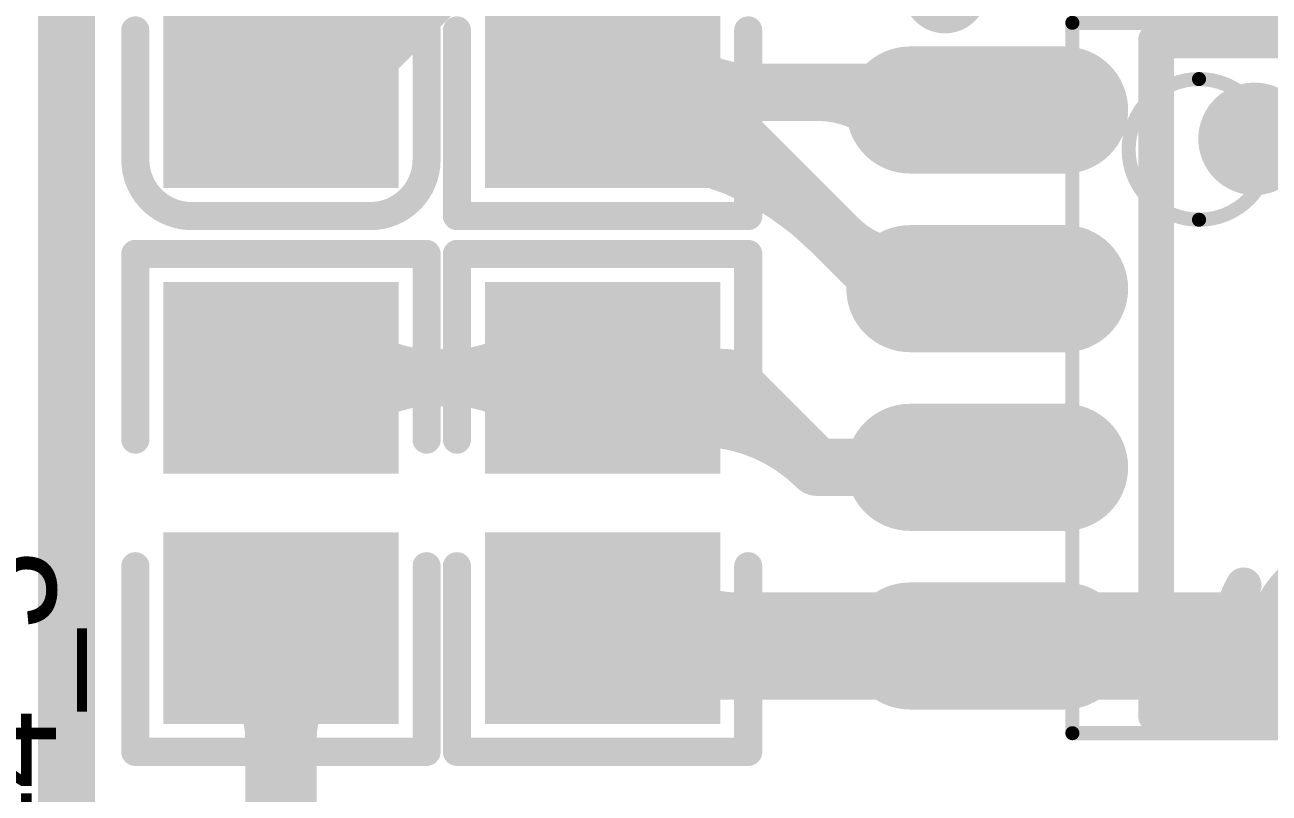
# Model space of a CAD drawing. Header units: millimetres. Extents: x 3.32 to 12.49, y 5.66 to 10.73.
# Drawn here: x 8.9083 to 9.2565, y 8.4789 to 8.6939 of the extents above; entities that cross this region are included whole.
import ezdxf

# ---------------------------------------------------------------- set-up
doc = ezdxf.new("R2010")
doc.units = ezdxf.units.MM
doc.header["$MEASUREMENT"] = 0
for name, color, linetype in [('InternalPlane1', 76, 'Continuous'), ('InternalPlane2', 16, 'Continuous'), ('Mechanical13', 56, 'Continuous'), ('TopLayer', 1, 'Continuous'), ('TopOverlay', 2, 'Continuous'), ('TopPaste', 8, 'Continuous'), ('TopSolder', 216, 'Continuous')]:
    doc.layers.add(name, color=color, linetype=linetype)

# ---------------------------------------------------------------- blocks, each defined once
blk = doc.blocks.new('0805_C_400')
at = {"layer": 'TopLayer'}
for points in [[(-0.05787, -0.02894), (-0.0122, -0.02894), (-0.05787, 0.02894), (-0.0122, 0.02894)], [(0.0122, -0.02894), (0.05787, -0.02894), (0.0122, 0.02894), (0.05787, 0.02894)]]:
    blk.add_solid(points, dxfattribs=at)
at = {"layer": 'TopOverlay', "const_width": 0.00787}
for points in [[(-0.06969, 0.025, -0.414214), (-0.05394, 0.04075)], [(0.05394, 0.04075, -0.414213), (0.06969, 0.025)], [(-0.05394, -0.04075, -0.414213), (-0.06969, -0.025)], [(0.06968, -0.025, -0.414214), (0.05394, -0.04075)]]:
    blk.add_lwpolyline(points, format="xyb", dxfattribs=at)
for points in [[(-0.01772, 0.04075), (-0.05394, 0.04075)], [(0.05394, 0.04075), (0.01772, 0.04075)], [(-0.06969, -0.025), (-0.06969, 0.025)], [(0.06968, -0.025), (0.06968, 0.025)], [(-0.01772, -0.04075), (-0.05394, -0.04075)], [(0.05394, -0.04075), (0.01772, -0.04075)]]:
    blk.add_lwpolyline(points, dxfattribs=at)
at = {"layer": 'TopOverlay', "const_width": 0.00394}
for points in [[(-0.05591, 0.04075, 1), (-0.05197, 0.04075, 1)], [(-0.05591, 0.04075, 1), (-0.05197, 0.04075, 1)], [(-0.01969, 0.04075, 1), (-0.01575, 0.04075, 1)], [(0.01575, 0.04075, 1), (0.01969, 0.04075, 1)], [(0.05197, 0.04075, 1), (0.05591, 0.04075, 1)], [(0.05197, 0.04075, 1), (0.05591, 0.04075, 1)], [(-0.07165, 0.025, 1), (-0.06772, 0.025, 1)], [(-0.07165, 0.025, 1), (-0.06772, 0.025, 1)], [(0.06772, 0.025, 1), (0.07165, 0.025, 1)], [(0.06772, 0.025, 1), (0.07165, 0.025, 1)], [(-0.07165, -0.025, 1), (-0.06772, -0.025, 1)], [(-0.07165, -0.025, 1), (-0.06772, -0.025, 1)], [(0.06772, -0.025, 1), (0.07165, -0.025, 1)], [(0.06772, -0.025, 1), (0.07165, -0.025, 1)], [(-0.05591, -0.04075, 1), (-0.05197, -0.04075, 1)], [(-0.05591, -0.04075, 1), (-0.05197, -0.04075, 1)], [(-0.01969, -0.04075, 1), (-0.01575, -0.04075, 1)], [(0.01575, -0.04075, 1), (0.01969, -0.04075, 1)], [(0.05197, -0.04075, 1), (0.05591, -0.04075, 1)], [(0.05197, -0.04075, 1), (0.05591, -0.04075, 1)]]:
    blk.add_lwpolyline(points, format="xyb", close=True, dxfattribs=at)
at = {"layer": 'TopPaste'}
for points in [[(-0.05787, -0.02894), (-0.0122, -0.02894), (-0.05787, 0.02894), (-0.0122, 0.02894)], [(0.0122, -0.02894), (0.05787, -0.02894), (0.0122, 0.02894), (0.05787, 0.02894)]]:
    blk.add_solid(points, dxfattribs=at)
at = {"layer": 'TopSolder'}
for points in [[(-0.06187, -0.03294), (-0.0082, -0.03294), (-0.06187, 0.03294), (-0.0082, 0.03294)], [(0.0082, -0.03294), (0.06187, -0.03294), (0.0082, 0.03294), (0.06187, 0.03294)]]:
    blk.add_solid(points, dxfattribs=at)
blk = doc.blocks.new('0805_R_434')
at = {"layer": 'TopLayer'}
for points in [[(-0.05787, -0.02894), (-0.0122, -0.02894), (-0.05787, 0.02894), (-0.0122, 0.02894)], [(0.0122, -0.02894), (0.05787, -0.02894), (0.0122, 0.02894), (0.05787, 0.02894)]]:
    blk.add_solid(points, dxfattribs=at)
at = {"layer": 'TopOverlay', "const_width": 0.00787}
for points in [[(-0.01772, 0.04075), (-0.06968, 0.04075)], [(-0.06968, -0.04075), (-0.06968, 0.04075)], [(0.06968, 0.04075), (0.01772, 0.04075)], [(0.06968, -0.04075), (0.06968, 0.04075)], [(-0.01772, -0.04075), (-0.06968, -0.04075)], [(0.06968, -0.04075), (0.01772, -0.04075)]]:
    blk.add_lwpolyline(points, dxfattribs=at)
at = {"layer": 'TopOverlay', "const_width": 0.00394}
for points in [[(-0.07165, 0.04075, 1), (-0.06772, 0.04075, 1)], [(-0.07165, 0.04075, 1), (-0.06772, 0.04075, 1)], [(-0.01969, 0.04075, 1), (-0.01575, 0.04075, 1)], [(0.01575, 0.04075, 1), (0.01969, 0.04075, 1)], [(0.06772, 0.04075, 1), (0.07165, 0.04075, 1)], [(0.06772, 0.04075, 1), (0.07165, 0.04075, 1)], [(-0.07165, -0.04075, 1), (-0.06772, -0.04075, 1)], [(-0.07165, -0.04075, 1), (-0.06772, -0.04075, 1)], [(-0.01969, -0.04075, 1), (-0.01575, -0.04075, 1)], [(0.01575, -0.04075, 1), (0.01969, -0.04075, 1)], [(0.06772, -0.04075, 1), (0.07165, -0.04075, 1)], [(0.06772, -0.04075, 1), (0.07165, -0.04075, 1)]]:
    blk.add_lwpolyline(points, format="xyb", close=True, dxfattribs=at)
at = {"layer": 'TopPaste'}
for points in [[(-0.05787, -0.02894), (-0.0122, -0.02894), (-0.05787, 0.02894), (-0.0122, 0.02894)], [(0.0122, -0.02894), (0.05787, -0.02894), (0.0122, 0.02894), (0.05787, 0.02894)]]:
    blk.add_solid(points, dxfattribs=at)
at = {"layer": 'TopSolder'}
for points in [[(-0.06187, -0.03294), (-0.0082, -0.03294), (-0.06187, 0.03294), (-0.0082, 0.03294)], [(0.0082, -0.03294), (0.06187, -0.03294), (0.0082, 0.03294), (0.06187, 0.03294)]]:
    blk.add_solid(points, dxfattribs=at)
blk = doc.blocks.new('0805_R_435')
at = {"layer": 'TopLayer'}
for points in [[(-0.05787, -0.02894), (-0.0122, -0.02894), (-0.05787, 0.02894), (-0.0122, 0.02894)], [(0.0122, -0.02894), (0.05787, -0.02894), (0.0122, 0.02894), (0.05787, 0.02894)]]:
    blk.add_solid(points, dxfattribs=at)
at = {"layer": 'TopOverlay', "const_width": 0.00787}
for points in [[(-0.01772, 0.04075), (-0.06968, 0.04075)], [(-0.06968, -0.04075), (-0.06968, 0.04075)], [(0.06968, 0.04075), (0.01772, 0.04075)], [(0.06968, -0.04075), (0.06968, 0.04075)], [(-0.01772, -0.04075), (-0.06968, -0.04075)], [(0.06968, -0.04075), (0.01772, -0.04075)]]:
    blk.add_lwpolyline(points, dxfattribs=at)
at = {"layer": 'TopOverlay', "const_width": 0.00394}
for points in [[(-0.07165, 0.04075, 1), (-0.06772, 0.04075, 1)], [(-0.07165, 0.04075, 1), (-0.06772, 0.04075, 1)], [(-0.01969, 0.04075, 1), (-0.01575, 0.04075, 1)], [(0.01575, 0.04075, 1), (0.01969, 0.04075, 1)], [(0.06772, 0.04075, 1), (0.07165, 0.04075, 1)], [(0.06772, 0.04075, 1), (0.07165, 0.04075, 1)], [(-0.07165, -0.04075, 1), (-0.06772, -0.04075, 1)], [(-0.07165, -0.04075, 1), (-0.06772, -0.04075, 1)], [(-0.01969, -0.04075, 1), (-0.01575, -0.04075, 1)], [(0.01575, -0.04075, 1), (0.01969, -0.04075, 1)], [(0.06772, -0.04075, 1), (0.07165, -0.04075, 1)], [(0.06772, -0.04075, 1), (0.07165, -0.04075, 1)]]:
    blk.add_lwpolyline(points, format="xyb", close=True, dxfattribs=at)
at = {"layer": 'TopPaste'}
for points in [[(-0.05787, -0.02894), (-0.0122, -0.02894), (-0.05787, 0.02894), (-0.0122, 0.02894)], [(0.0122, -0.02894), (0.05787, -0.02894), (0.0122, 0.02894), (0.05787, 0.02894)]]:
    blk.add_solid(points, dxfattribs=at)
at = {"layer": 'TopSolder'}
for points in [[(-0.06187, -0.03294), (-0.0082, -0.03294), (-0.06187, 0.03294), (-0.0082, 0.03294)], [(0.0082, -0.03294), (0.06187, -0.03294), (0.0082, 0.03294), (0.06187, 0.03294)]]:
    blk.add_solid(points, dxfattribs=at)
blk = doc.blocks.new('0805_R_439')
at = {"layer": 'TopLayer'}
for points in [[(-0.05787, -0.02894), (-0.0122, -0.02894), (-0.05787, 0.02894), (-0.0122, 0.02894)], [(0.0122, -0.02894), (0.05787, -0.02894), (0.0122, 0.02894), (0.05787, 0.02894)]]:
    blk.add_solid(points, dxfattribs=at)
at = {"layer": 'TopOverlay', "const_width": 0.00787}
for points in [[(-0.01772, 0.04075), (-0.06968, 0.04075)], [(-0.06968, -0.04075), (-0.06968, 0.04075)], [(0.06968, 0.04075), (0.01772, 0.04075)], [(0.06968, -0.04075), (0.06968, 0.04075)], [(-0.01772, -0.04075), (-0.06968, -0.04075)], [(0.06968, -0.04075), (0.01772, -0.04075)]]:
    blk.add_lwpolyline(points, dxfattribs=at)
at = {"layer": 'TopOverlay', "const_width": 0.00394}
for points in [[(-0.07165, 0.04075, 1), (-0.06772, 0.04075, 1)], [(-0.07165, 0.04075, 1), (-0.06772, 0.04075, 1)], [(-0.01969, 0.04075, 1), (-0.01575, 0.04075, 1)], [(0.01575, 0.04075, 1), (0.01969, 0.04075, 1)], [(0.06772, 0.04075, 1), (0.07165, 0.04075, 1)], [(0.06772, 0.04075, 1), (0.07165, 0.04075, 1)], [(-0.07165, -0.04075, 1), (-0.06772, -0.04075, 1)], [(-0.07165, -0.04075, 1), (-0.06772, -0.04075, 1)], [(-0.01969, -0.04075, 1), (-0.01575, -0.04075, 1)], [(0.01575, -0.04075, 1), (0.01969, -0.04075, 1)], [(0.06772, -0.04075, 1), (0.07165, -0.04075, 1)], [(0.06772, -0.04075, 1), (0.07165, -0.04075, 1)]]:
    blk.add_lwpolyline(points, format="xyb", close=True, dxfattribs=at)
at = {"layer": 'TopPaste'}
for points in [[(-0.05787, -0.02894), (-0.0122, -0.02894), (-0.05787, 0.02894), (-0.0122, 0.02894)], [(0.0122, -0.02894), (0.05787, -0.02894), (0.0122, 0.02894), (0.05787, 0.02894)]]:
    blk.add_solid(points, dxfattribs=at)
at = {"layer": 'TopSolder'}
for points in [[(-0.06187, -0.03294), (-0.0082, -0.03294), (-0.06187, 0.03294), (-0.0082, 0.03294)], [(0.0082, -0.03294), (0.06187, -0.03294), (0.0082, 0.03294), (0.06187, 0.03294)]]:
    blk.add_solid(points, dxfattribs=at)
blk = doc.blocks.new('SOIC_8_150____459')
at = {"layer": 'Mechanical13', "const_width": 0.00394}
for points in [[(-0.09941, -0.07854), (-0.09941, 0.07854)], [(0.09941, 0.07854), (-0.09941, 0.07854)], [(0.09941, -0.07854), (0.09941, 0.07854)], [(0.09941, -0.07854), (-0.09941, -0.07854)]]:
    blk.add_lwpolyline(points, dxfattribs=at)
at = {"layer": 'Mechanical13'}
for points, const_width in [([(-0.10039, 0.07854, 1), (-0.09843, 0.07854, 1)], 0.00197), ([(-0.10039, 0.07854, 1), (-0.09843, 0.07854, 1)], 0.00197), ([(0.09843, 0.07854, 1), (0.10039, 0.07854, 1)], 0.00197), ([(0.09843, 0.07854, 1), (0.10039, 0.07854, 1)], 0.00197), ([(-0.04429, -0.04311, 1), (-0.08366, -0.04311, 1)], 0.00394), ([(-0.08465, -0.04311, 1), (-0.08268, -0.04311, 1)], 0.00197), ([(-0.04528, -0.04311, 1), (-0.04331, -0.04311, 1)], 0.00197), ([(-0.10039, -0.07854, 1), (-0.09843, -0.07854, 1)], 0.00197), ([(-0.10039, -0.07854, 1), (-0.09843, -0.07854, 1)], 0.00197), ([(0.09843, -0.07854, 1), (0.10039, -0.07854, 1)], 0.00197), ([(0.09843, -0.07854, 1), (0.10039, -0.07854, 1)], 0.00197)]:
    blk.add_lwpolyline(points, format="xyb", close=True, dxfattribs=dict(at, const_width=const_width))
at = {"layer": 'TopLayer', "const_width": 0.02756}
for points in [[(-0.075, 0.08071), (-0.075, 0.12402)], [(-0.025, 0.08071), (-0.025, 0.12402)], [(0.025, 0.08071), (0.025, 0.12402)], [(0.075, 0.08071), (0.075, 0.12402)], [(-0.075, -0.12402), (-0.075, -0.08071)], [(-0.025, -0.12402), (-0.025, -0.08071)], [(0.025, -0.12402), (0.025, -0.08071)], [(0.075, -0.12402), (0.075, -0.08071)]]:
    blk.add_lwpolyline(points, dxfattribs=at)
at = {"layer": 'TopLayer', "const_width": 0.01378}
for points in [[(-0.08189, 0.12402, 1), (-0.06811, 0.12402, 1)], [(-0.03189, 0.12402, 1), (-0.01811, 0.12402, 1)], [(0.01811, 0.12402, 1), (0.03189, 0.12402, 1)], [(0.06811, 0.12402, 1), (0.08189, 0.12402, 1)], [(-0.08189, 0.08071, 1), (-0.06811, 0.08071, 1)], [(-0.03189, 0.08071, 1), (-0.01811, 0.08071, 1)], [(0.01811, 0.08071, 1), (0.03189, 0.08071, 1)], [(0.06811, 0.08071, 1), (0.08189, 0.08071, 1)], [(-0.08189, -0.08071, 1), (-0.06811, -0.08071, 1)], [(-0.03189, -0.08071, 1), (-0.01811, -0.08071, 1)], [(0.01811, -0.08071, 1), (0.03189, -0.08071, 1)], [(0.06811, -0.08071, 1), (0.08189, -0.08071, 1)], [(-0.08189, -0.12402, 1), (-0.06811, -0.12402, 1)], [(-0.03189, -0.12402, 1), (-0.01811, -0.12402, 1)], [(0.01811, -0.12402, 1), (0.03189, -0.12402, 1)], [(0.06811, -0.12402, 1), (0.08189, -0.12402, 1)]]:
    blk.add_lwpolyline(points, format="xyb", close=True, dxfattribs=at)
at = {"layer": 'TopOverlay', "const_width": 0.01}
for points in [[(-0.09449, -0.05512), (-0.09449, 0.05512)], [(0.09449, 0.05512), (-0.09449, 0.05512)], [(0.09449, -0.05512), (0.09449, 0.05512)], [(0.09449, -0.05512), (-0.09449, -0.05512)]]:
    blk.add_lwpolyline(points, dxfattribs=at)
at = {"layer": 'TopOverlay'}
for points, const_width in [([(-0.09699, 0.05512, 1), (-0.09199, 0.05512, 1)], 0.005), ([(-0.09699, 0.05512, 1), (-0.09199, 0.05512, 1)], 0.005), ([(0.09199, 0.05512, 1), (0.09699, 0.05512, 1)], 0.005), ([(0.09199, 0.05512, 1), (0.09699, 0.05512, 1)], 0.005), ([(-0.05906, -0.02756, 1), (-0.0748, -0.02756, 1)], 0.01575), ([(-0.07874, -0.02756, 1), (-0.07087, -0.02756, 1)], 0.00787), ([(-0.06299, -0.02756, 1), (-0.05512, -0.02756, 1)], 0.00787), ([(-0.09699, -0.05512, 1), (-0.09199, -0.05512, 1)], 0.005), ([(-0.09699, -0.05512, 1), (-0.09199, -0.05512, 1)], 0.005), ([(0.09199, -0.05512, 1), (0.09699, -0.05512, 1)], 0.005), ([(0.09199, -0.05512, 1), (0.09699, -0.05512, 1)], 0.005), ([(-0.10236, -0.11417, 1), (-0.11417, -0.11417, 1)], 0.01181), ([(-0.11713, -0.11417, 1), (-0.11122, -0.11417, 1)], 0.00591), ([(-0.10531, -0.11417, 1), (-0.09941, -0.11417, 1)], 0.00591)]:
    blk.add_lwpolyline(points, format="xyb", close=True, dxfattribs=dict(at, const_width=const_width))
at = {"layer": 'TopPaste', "const_width": 0.02756}
for points in [[(-0.075, 0.08071), (-0.075, 0.12402)], [(-0.025, 0.08071), (-0.025, 0.12402)], [(0.025, 0.08071), (0.025, 0.12402)], [(0.075, 0.08071), (0.075, 0.12402)], [(-0.075, -0.12402), (-0.075, -0.08071)], [(-0.025, -0.12402), (-0.025, -0.08071)], [(0.025, -0.12402), (0.025, -0.08071)], [(0.075, -0.12402), (0.075, -0.08071)]]:
    blk.add_lwpolyline(points, dxfattribs=at)
at = {"layer": 'TopPaste', "const_width": 0.01378}
for points in [[(-0.08189, 0.12402, 1), (-0.06811, 0.12402, 1)], [(-0.03189, 0.12402, 1), (-0.01811, 0.12402, 1)], [(0.01811, 0.12402, 1), (0.03189, 0.12402, 1)], [(0.06811, 0.12402, 1), (0.08189, 0.12402, 1)], [(-0.08189, 0.08071, 1), (-0.06811, 0.08071, 1)], [(-0.03189, 0.08071, 1), (-0.01811, 0.08071, 1)], [(0.01811, 0.08071, 1), (0.03189, 0.08071, 1)], [(0.06811, 0.08071, 1), (0.08189, 0.08071, 1)], [(-0.08189, -0.08071, 1), (-0.06811, -0.08071, 1)], [(-0.03189, -0.08071, 1), (-0.01811, -0.08071, 1)], [(0.01811, -0.08071, 1), (0.03189, -0.08071, 1)], [(0.06811, -0.08071, 1), (0.08189, -0.08071, 1)], [(-0.08189, -0.12402, 1), (-0.06811, -0.12402, 1)], [(-0.03189, -0.12402, 1), (-0.01811, -0.12402, 1)], [(0.01811, -0.12402, 1), (0.03189, -0.12402, 1)], [(0.06811, -0.12402, 1), (0.08189, -0.12402, 1)]]:
    blk.add_lwpolyline(points, format="xyb", close=True, dxfattribs=at)
at = {"layer": 'TopSolder', "const_width": 0.03556}
for points in [[(-0.075, 0.08071), (-0.075, 0.12402)], [(-0.025, 0.08071), (-0.025, 0.12402)], [(0.025, 0.08071), (0.025, 0.12402)], [(0.075, 0.08071), (0.075, 0.12402)], [(-0.075, -0.12402), (-0.075, -0.08071)], [(-0.025, -0.12402), (-0.025, -0.08071)], [(0.025, -0.12402), (0.025, -0.08071)], [(0.075, -0.12402), (0.075, -0.08071)]]:
    blk.add_lwpolyline(points, dxfattribs=at)
at = {"layer": 'TopSolder', "const_width": 0.01778}
for points in [[(-0.08389, 0.12402, 1), (-0.06611, 0.12402, 1)], [(-0.03389, 0.12402, 1), (-0.01611, 0.12402, 1)], [(0.01611, 0.12402, 1), (0.03389, 0.12402, 1)], [(0.06611, 0.12402, 1), (0.08389, 0.12402, 1)], [(-0.08389, 0.08071, 1), (-0.06611, 0.08071, 1)], [(-0.03389, 0.08071, 1), (-0.01611, 0.08071, 1)], [(0.01611, 0.08071, 1), (0.03389, 0.08071, 1)], [(0.06611, 0.08071, 1), (0.08389, 0.08071, 1)], [(-0.08389, -0.08071, 1), (-0.06611, -0.08071, 1)], [(-0.03389, -0.08071, 1), (-0.01611, -0.08071, 1)], [(0.01611, -0.08071, 1), (0.03389, -0.08071, 1)], [(0.06611, -0.08071, 1), (0.08389, -0.08071, 1)], [(-0.08389, -0.12402, 1), (-0.06611, -0.12402, 1)], [(-0.03389, -0.12402, 1), (-0.01611, -0.12402, 1)], [(0.01611, -0.12402, 1), (0.03389, -0.12402, 1)], [(0.06611, -0.12402, 1), (0.08389, -0.12402, 1)]]:
    blk.add_lwpolyline(points, format="xyb", close=True, dxfattribs=at)

msp = doc.modelspace()

# ---------------------------------------------------------------- linework, layer by layer
at = {"layer": 'InternalPlane1', "const_width": 0.01}
msp.add_lwpolyline([(9.24935, 8.50307, -0.258618), (9.24935, 8.53701)], format="xyb", dxfattribs=at)
at = {"layer": 'InternalPlane1', "const_width": 0.005}
for points in [[(9.24685, 8.53701, 1), (9.25185, 8.53701, 1)], [(9.24685, 8.50307, 1), (9.25185, 8.50307, 1)]]:
    msp.add_lwpolyline(points, format="xyb", close=True, dxfattribs=at)
at = {"layer": 'InternalPlane2', "const_width": 0.03}
msp.add_lwpolyline([(9.26496, 8.52004, 1), (9.29496, 8.52004, 1)], format="xyb", close=True, dxfattribs=at)
at = {"layer": 'TopLayer'}
for points, const_width in [([(8.91996, 8.14571), (8.91996, 8.80004)], 0.016), ([(8.99988, 8.68), (9.02302, 8.70314)], 0.016), ([(8.97996, 8.68), (8.99988, 8.68)], 0.016), ([(9.06996, 8.68), (9.07496, 8.675)], 0.016), ([(9.06996, 8.675), (9.07496, 8.675)], 0.016), ([(9.07496, 8.675), (9.17264, 8.675)], 0.016), ([(9.17264, 8.675), (9.1776, 8.67004)], 0.016), ([(9.09996, 8.67004), (9.14996, 8.62004)], 0.016), ([(9.14996, 8.62004), (9.1776, 8.62004)], 0.016), ([(8.97996, 8.59512), (9.06996, 8.59512)], 0.016), ([(9.06996, 8.59512), (9.10488, 8.59512)], 0.016), ([(9.10488, 8.59512), (9.12996, 8.57004)], 0.016), ([(9.12996, 8.57004), (9.1776, 8.57004)], 0.016), ([(9.06996, 8.52504), (9.07496, 8.52004)], 0.03), ([(8.97996, 8.44508), (8.97996, 8.52504)], 0.02), ([(9.07496, 8.52004), (9.1776, 8.52004)], 0.03), ([(9.1776, 8.52004), (9.27996, 8.52004)], 0.03)]:
    msp.add_lwpolyline(points, dxfattribs=dict(at, const_width=const_width))
for points, const_width in [([(9.02302, 8.70314, -0.21799), (8.98715, 8.68979)], 0.016), ([(9.11188, 8.675, -0.198912), (9.08655, 8.68549)], 0.016), ([(9.07606, 8.67617, -0.198912), (9.1064, 8.6636)], 0.016), ([(9.08655, 8.66451, -0.198912), (9.11188, 8.675)], 0.016), ([(9.13002, 8.675, -0.198912), (9.15186, 8.66595)], 0.016), ([(9.07606, 8.66017, -0.198912), (9.13372, 8.63629)], 0.016), ([(9.15595, 8.62582, -0.198912), (9.13586, 8.63414)], 0.016), ([(9.02188, 8.59512, -0.198912), (8.99655, 8.60561)], 0.016), ([(9.05337, 8.60561, -0.198912), (9.02804, 8.59512)], 0.016), ([(9.10488, 8.59512, -0.242281), (9.08814, 8.60374)], 0.016), ([(9.07567, 8.59622, -0.288957), (9.11202, 8.58798)], 0.016), ([(8.99655, 8.58463, -0.198912), (9.02188, 8.59512)], 0.016), ([(9.02804, 8.59512, -0.198912), (9.05337, 8.58463)], 0.016), ([(9.08814, 8.5865, -0.242281), (9.10488, 8.59512)], 0.016), ([(9.08101, 8.58113, -0.288957), (9.12996, 8.57004)], 0.016), ([(9.15186, 8.57413, -0.198912), (9.14199, 8.57004)], 0.016), ([(9.14199, 8.57004, -0.198912), (9.15186, 8.56595)], 0.016), ([(9.10705, 8.52004, -0.198912), (9.0816, 8.53058)], 0.03), ([(8.97089, 8.51596, -0.198912), (8.97996, 8.49405)], 0.02), ([(8.97996, 8.49405, -0.198912), (8.98904, 8.51596)], 0.02), ([(8.97996, 8.47547, -0.198912), (8.96699, 8.44415)], 0.02)]:
    msp.add_lwpolyline(points, format="xyb", dxfattribs=dict(at, const_width=const_width))
for points, const_width in [([(8.98315, 8.68979, 1), (8.99115, 8.68979, 1)], 0.008), ([(9.08255, 8.68549, 1), (9.09055, 8.68549, 1)], 0.008), ([(8.97596, 8.68, 1), (8.98396, 8.68, 1)], 0.008), ([(8.99588, 8.68, 1), (9.00388, 8.68, 1)], 0.008), ([(8.99588, 8.68, 1), (9.00388, 8.68, 1)], 0.008), ([(9.06596, 8.68, 1), (9.07396, 8.68, 1)], 0.008), ([(9.07206, 8.67617, 1), (9.08006, 8.67617, 1)], 0.008), ([(9.06596, 8.675, 1), (9.07396, 8.675, 1)], 0.008), ([(9.07096, 8.675, 1), (9.07896, 8.675, 1)], 0.008), ([(9.07096, 8.675, 1), (9.07896, 8.675, 1)], 0.008), ([(9.07096, 8.675, 1), (9.07896, 8.675, 1)], 0.008), ([(9.10788, 8.675, 1), (9.11588, 8.675, 1)], 0.008), ([(9.10788, 8.675, 1), (9.11588, 8.675, 1)], 0.008), ([(9.12602, 8.675, 1), (9.13402, 8.675, 1)], 0.008), ([(9.16864, 8.675, 1), (9.17664, 8.675, 1)], 0.008), ([(9.16864, 8.675, 1), (9.17664, 8.675, 1)], 0.008), ([(9.09596, 8.67004, 1), (9.10396, 8.67004, 1)], 0.008), ([(9.1736, 8.67004, 1), (9.1816, 8.67004, 1)], 0.008), ([(9.14786, 8.66595, 1), (9.15586, 8.66595, 1)], 0.008), ([(9.08255, 8.66451, 1), (9.09055, 8.66451, 1)], 0.008), ([(9.1024, 8.6636, 1), (9.1104, 8.6636, 1)], 0.008), ([(9.07206, 8.66017, 1), (9.08006, 8.66017, 1)], 0.008), ([(9.12971, 8.63629, 1), (9.13772, 8.63629, 1)], 0.008), ([(9.13186, 8.63414, 1), (9.13986, 8.63414, 1)], 0.008), ([(9.15195, 8.62582, 1), (9.15995, 8.62582, 1)], 0.008), ([(9.14596, 8.62004, 1), (9.15396, 8.62004, 1)], 0.008), ([(9.14596, 8.62004, 1), (9.15396, 8.62004, 1)], 0.008), ([(9.1736, 8.62004, 1), (9.1816, 8.62004, 1)], 0.008), ([(8.99255, 8.60561, 1), (9.00055, 8.60561, 1)], 0.008), ([(9.04937, 8.60561, 1), (9.05737, 8.60561, 1)], 0.008), ([(9.08414, 8.60374, 1), (9.09214, 8.60374, 1)], 0.008), ([(9.07167, 8.59622, 1), (9.07967, 8.59622, 1)], 0.008), ([(8.97596, 8.59512, 1), (8.98396, 8.59512, 1)], 0.008), ([(9.01788, 8.59512, 1), (9.02588, 8.59512, 1)], 0.008), ([(9.01788, 8.59512, 1), (9.02588, 8.59512, 1)], 0.008), ([(9.02404, 8.59512, 1), (9.03204, 8.59512, 1)], 0.008), ([(9.02404, 8.59512, 1), (9.03204, 8.59512, 1)], 0.008), ([(9.06596, 8.59512, 1), (9.07396, 8.59512, 1)], 0.008), ([(9.06596, 8.59512, 1), (9.07396, 8.59512, 1)], 0.008), ([(9.10088, 8.59512, 1), (9.10888, 8.59512, 1)], 0.008), ([(9.10088, 8.59512, 1), (9.10888, 8.59512, 1)], 0.008), ([(9.10088, 8.59512, 1), (9.10888, 8.59512, 1)], 0.008), ([(9.10088, 8.59512, 1), (9.10888, 8.59512, 1)], 0.008), ([(9.08414, 8.5865, 1), (9.09214, 8.5865, 1)], 0.008), ([(9.10802, 8.58798, 1), (9.11602, 8.58798, 1)], 0.008), ([(8.99255, 8.58463, 1), (9.00055, 8.58463, 1)], 0.008), ([(9.04937, 8.58463, 1), (9.05737, 8.58463, 1)], 0.008), ([(9.07701, 8.58113, 1), (9.08501, 8.58113, 1)], 0.008), ([(9.14786, 8.57413, 1), (9.15586, 8.57413, 1)], 0.008), ([(9.12596, 8.57004, 1), (9.13396, 8.57004, 1)], 0.008), ([(9.12596, 8.57004, 1), (9.13396, 8.57004, 1)], 0.008), ([(9.12596, 8.57004, 1), (9.13396, 8.57004, 1)], 0.008), ([(9.13799, 8.57004, 1), (9.14599, 8.57004, 1)], 0.008), ([(9.13799, 8.57004, 1), (9.14599, 8.57004, 1)], 0.008), ([(9.1736, 8.57004, 1), (9.1816, 8.57004, 1)], 0.008), ([(9.14786, 8.56595, 1), (9.15586, 8.56595, 1)], 0.008), ([(9.0741, 8.53058, 1), (9.0891, 8.53058, 1)], 0.015), ([(9.06246, 8.52504, 1), (9.07746, 8.52504, 1)], 0.015), ([(8.97496, 8.52504, 1), (8.98496, 8.52504, 1)], 0.01), ([(9.06746, 8.52004, 1), (9.08246, 8.52004, 1)], 0.015), ([(9.06746, 8.52004, 1), (9.08246, 8.52004, 1)], 0.015), ([(9.09955, 8.52004, 1), (9.11455, 8.52004, 1)], 0.015), ([(9.1701, 8.52004, 1), (9.1851, 8.52004, 1)], 0.015), ([(9.1701, 8.52004, 1), (9.1851, 8.52004, 1)], 0.015), ([(8.96589, 8.51596, 1), (8.97589, 8.51596, 1)], 0.01), ([(8.98404, 8.51596, 1), (8.99404, 8.51596, 1)], 0.01), ([(8.97496, 8.49405, 1), (8.98496, 8.49405, 1)], 0.01), ([(8.97496, 8.49405, 1), (8.98496, 8.49405, 1)], 0.01), ([(8.97496, 8.47547, 1), (8.98496, 8.47547, 1)], 0.01)]:
    msp.add_lwpolyline(points, format="xyb", close=True, dxfattribs=dict(at, const_width=const_width))

# ---------------------------------------------------------------- block references
at = {"rotation": 270}
for name, p in [('0805_C_400', (8.97996, 8.71004)), ('0805_R_435', (9.06996, 8.71004)), ('SOIC_8_150____459', (9.27996, 8.59504)), ('0805_R_434', (8.97996, 8.56008)), ('0805_R_439', (9.06996, 8.56008))]:
    msp.add_blockref(name, p, dxfattribs=at)

# ---------------------------------------------------------------- texts
at = {"layer": 'TopOverlay'}
msp.add_text('C44_3', height=0.03, rotation=90, dxfattribs=at).set_placement((8.91701, 8.42866))

doc.saveas('drawing.dxf')
